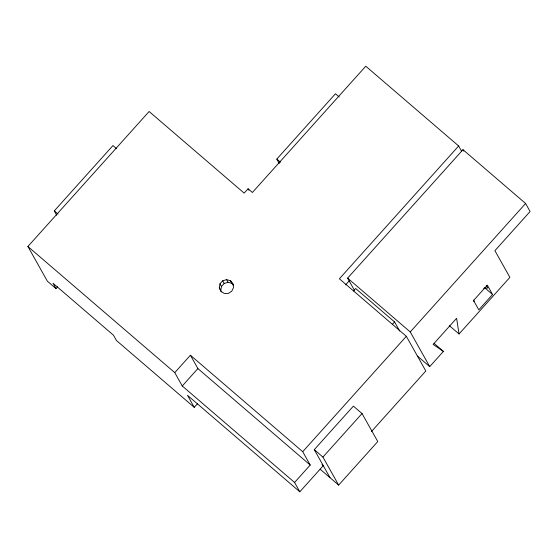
<?xml version="1.0" encoding="UTF-8"?>
<svg xmlns="http://www.w3.org/2000/svg" width="558" height="558" viewBox="0 0 558 558"><rect width="100%" height="100%" fill="white"/><g stroke="black" fill="none" stroke-linecap="round" stroke-linejoin="round"><path stroke-width="0.84" d="M219.308 287.74L219.971 283.813L222.684 280.793L226.583 279.642L230.433 280.723L233.014 283.701L233.502 287.628L231.744 291.248L228.299 293.424L224.26 293.459L220.905 291.339L219.308 287.74L221.442 291.848M220.808 290.411L221.463 286.477L224.176 283.457L228.083 282.306L231.933 283.394L233.481 285.18M56.735 215.276L54.286 210.903L112.939 145.589L116.643 148.77M57.641 286.791L56.009 288.612L47.374 281.19L27.9 246.49L149.119 111.495L244.153 193.124L248.059 188.771L252.383 192.482L365.776 66.2L458.648 145.973L461.612 151.253M279.265 163.445L276.81 159.072L335.463 93.758L339.166 96.939M294.575 482.461L182.257 385.99L174.773 372.646L190.411 355.223L302.722 451.694L310.213 465.044L294.575 482.461L299.813 491.8L323.277 465.672L321.959 464.542M182.257 385.99L197.902 368.573L190.411 355.223M56.009 288.612L53.017 283.269L113.49 335.219L116.489 340.554L194.24 407.34L197.678 403.518M458.648 145.973L339.39 278.791L406.343 336.3L425.817 371L371.433 431.564M354.393 290.209L347.62 278.142L462.973 149.684L525.608 203.482L530.1 211.489L494.911 250.681L509.886 277.375L459.053 333.984L449.336 325.635M345.618 284.866L349.664 280.353M353.451 291.018L355.683 288.528L394.562 321.917L399.661 331.013M392.33 324.407L394.562 321.917M302.722 451.694L406.343 336.3M434.138 343.435L443.415 351.401L429.73 366.641L410.256 331.94L525.608 203.482M330.015 477.683L314.287 449.657L353.395 406.112L362.03 413.534L377.759 441.559L338.657 485.104L320.201 469.257M338.657 485.104L322.929 457.079L362.03 413.534M492.561 294.505L478.792 309.829L473.554 300.49L487.315 285.159L492.561 294.505L484.721 287.775M483.66 288.298L487.776 287.977L486.283 285.305M443.415 351.401L433.141 344.412L456.597 318.283L459.053 333.984M276.81 159.072L280.514 162.252M347.62 278.142L410.256 331.94M417.419 356.067L429.73 366.641M54.286 210.903L57.99 214.084M314.287 449.657L322.929 457.079M197.902 368.573L310.213 465.044M27.9 246.49L174.773 372.646M299.813 491.8L187.502 395.329L194.24 407.34M462.973 149.684L463.817 151.19M248.059 188.771L248.91 190.278M230.433 280.723L231.933 283.394M226.583 279.642L228.083 282.306M222.684 280.793L224.176 283.457M219.971 283.813L221.463 286.477M473.847 300.078L473.93 301.69"/></g></svg>
